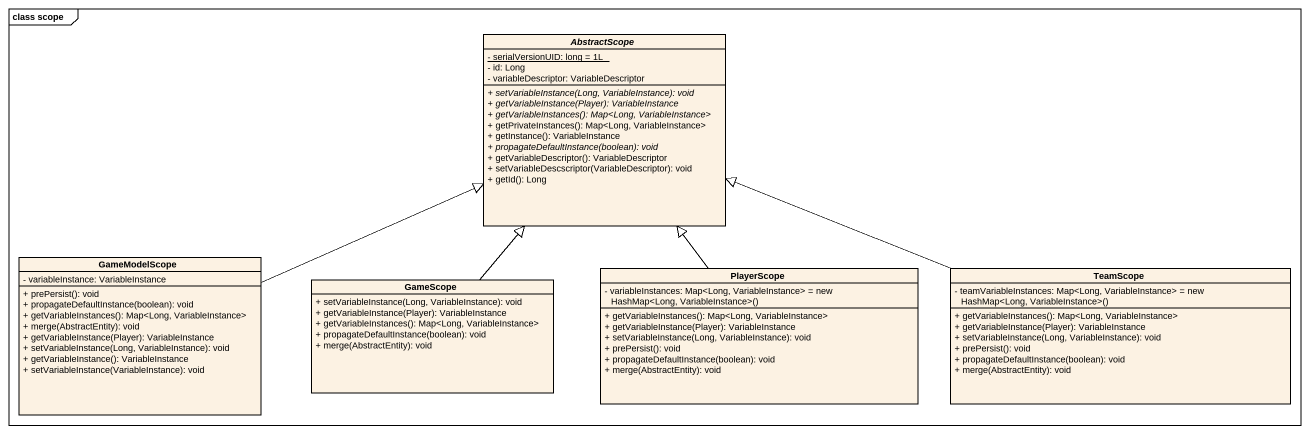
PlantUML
@startuml
mainframe class scope
hide circle
hide empty members
skinparam classAttributeIconSize 0
abstract class AbstractScope {
  {static} - serialVersionUID: long = 1L
  - id: Long
  - variableDescriptor: VariableDescriptor
  {abstract} + setVariableInstance(Long, VariableInstance): void
  {abstract} + getVariableInstance(Player): VariableInstance
  {abstract} + getVariableInstances(): Map<Long, VariableInstance>
  + getPrivateInstances(): Map<Long, VariableInstance>
  + getInstance(): VariableInstance
  {abstract} + propagateDefaultInstance(boolean): void
  + getVariableDescriptor(): VariableDescriptor
  + setVariableDescscriptor(VariableDescriptor): void
  + getId(): Long
}
class GameModelScope {
  - variableInstance: VariableInstance
  + prePersist(): void
  + propagateDefaultInstance(boolean): void
  + getVariableInstances(): Map<Long, VariableInstance>
  + merge(AbstractEntity): void
  + getVariableInstance(Player): VariableInstance
  + setVariableInstance(Long, VariableInstance): void
  + getVariableInstance(): VariableInstance
  + setVariableInstance(VariableInstance): void
}
class GameScope {
  + setVariableInstance(Long, VariableInstance): void
  + getVariableInstance(Player): VariableInstance
  + getVariableInstances(): Map<Long, VariableInstance>
  + propagateDefaultInstance(boolean): void
  + merge(AbstractEntity): void
}
class PlayerScope {
  {field} - variableInstances: Map<Long, VariableInstance> = new HashMap<Long, VariableInstance>()
  + getVariableInstances(): Map<Long, VariableInstance>
  + getVariableInstance(Player): VariableInstance
  + setVariableInstance(Long, VariableInstance): void
  + prePersist(): void
  + propagateDefaultInstance(boolean): void
  + merge(AbstractEntity): void
}
class TeamScope {
  {field} - teamVariableInstances: Map<Long, VariableInstance> = new HashMap<Long, VariableInstance>()
  + getVariableInstances(): Map<Long, VariableInstance>
  + getVariableInstance(Player): VariableInstance
  + setVariableInstance(Long, VariableInstance): void
  + prePersist(): void
  + propagateDefaultInstance(boolean): void
  + merge(AbstractEntity): void
}
GameModelScope -right-|> AbstractScope
GameScope -up-|> AbstractScope
PlayerScope -up-|> AbstractScope
TeamScope -left-|> AbstractScope
@enduml
